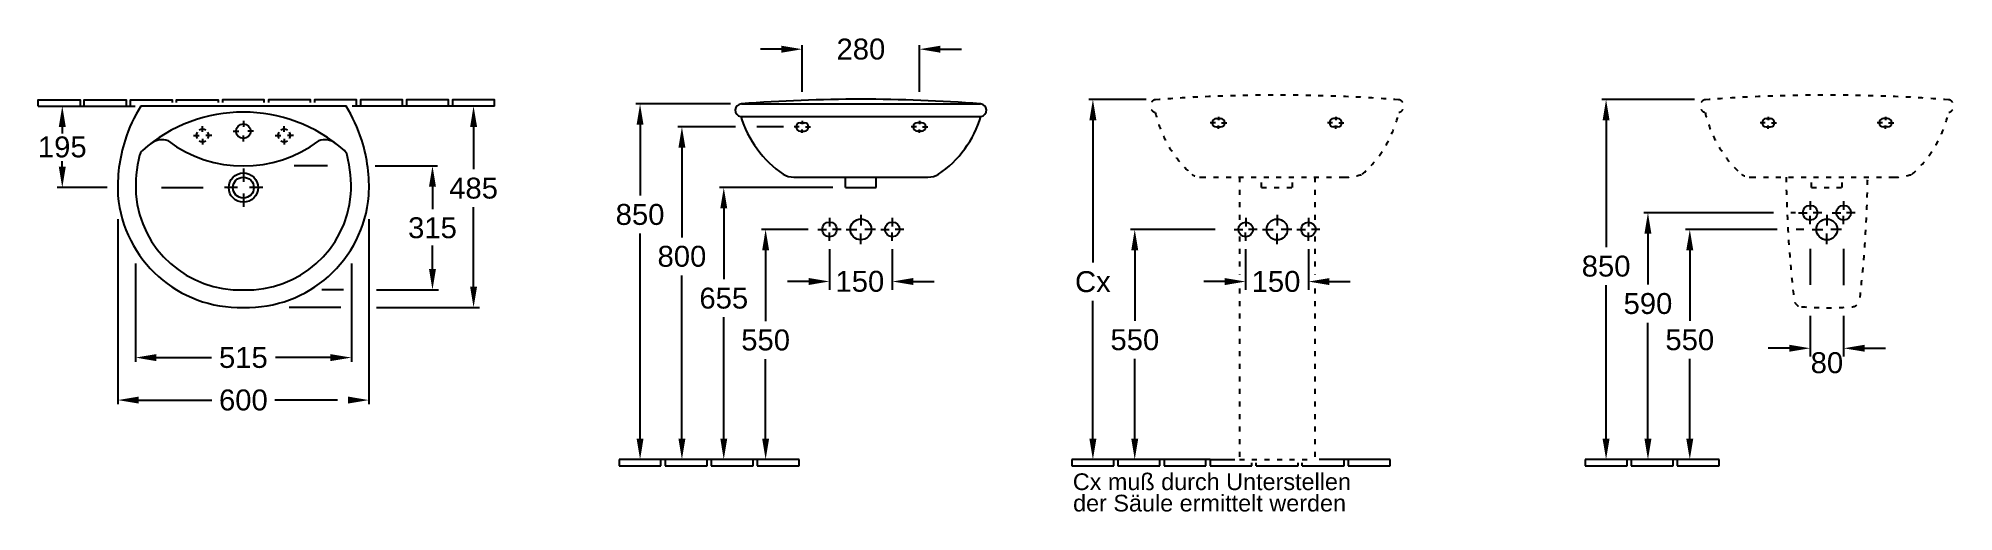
# Model space of a CAD drawing. Extents: x 319 to 4895, y 473 to 1604.
import ezdxf
from ezdxf.enums import TextEntityAlignment as Align

# ---------------------------------------------------------------- set-up
doc = ezdxf.new("R2010")
doc.units = 0
doc.linetypes.add('ACAD_ISO03W100', pattern=[30, 12, -18])
for name, color, linetype in [('DRAUF', 6, 'CONTINUOUS'), ('DRAUF_Abfluss', 7, 'CONTINUOUS'), ('DRAUF_Bemassung', 7, 'CONTINUOUS'), ('DRAUF_Fliesen', 2, 'CONTINUOUS'), ('DRAUF_Hahnloch', 7, 'CONTINUOUS'), ('FRONT', 6, 'CONTINUOUS'), ('FRONT_Abfluss', 7, 'CONTINUOUS'), ('FRONT_Befestigung', 7, 'CONTINUOUS'), ('FRONT_Bemassung', 7, 'CONTINUOUS'), ('FRONT_Fliesen', 2, 'CONTINUOUS'), ('INST1', 4, 'CONTINUOUS'), ('INST1_Abfluss', 7, 'CONTINUOUS'), ('INST1_Befestigung', 7, 'CONTINUOUS'), ('INST1_Bemassung', 7, 'CONTINUOUS'), ('INST1_Fliesen', 2, 'CONTINUOUS'), ('INST1_Text_Deu', 7, 'CONTINUOUS'), ('INST2', 4, 'CONTINUOUS'), ('INST2_Abfluss', 7, 'CONTINUOUS'), ('INST2_Befestigung', 7, 'CONTINUOUS'), ('INST2_Bemassung', 7, 'CONTINUOUS'), ('INST2_Fliesen', 2, 'CONTINUOUS')]:
    doc.layers.add(name, color=color, linetype=linetype)
doc.styles.get("Standard").update_dxf_attribs({"font": 'ARIAL.TTF'})

msp = doc.modelspace()

# ---------------------------------------------------------------- linework, layer by layer
at = {"layer": 'DRAUF'}
msp.add_lwpolyline([(563.3, 1442.1, 0.060911), (525.8, 1360.5, 0.090628), (508.8, 1228.5, 0.397962), (808.5, 960.8, 0.397962), (1108.3, 1228.5, 0.090628), (1091.3, 1360.5, 0.060911), (1053.8, 1442.1)], format="xyb", close=True, dxfattribs=at)
at = {"layer": 'DRAUF', "color": 1, "linetype": 'Continuous'}
msp.add_circle((808.5, 1247.1), 35, dxfattribs=at)
at = {"layer": 'DRAUF', "color": 5, "linetype": 'Continuous'}
for centre, radius, start, end in [((808.5, 1064.9), 362.7, 48.3101, 131.6899), ((582.1, 1319.2), 22.2, 131.6899, 166.3298), ((1035, 1319.2), 22.2, 13.6702, 48.3101), ((880.1, 1246.7), 328.9, 166.3298, 182.7174), ((737, 1246.7), 328.9, 357.2826, 13.6702)]:
    msp.add_arc(centre, radius, start, end, dxfattribs=at)
at = {"layer": 'DRAUF', "color": 4}
for centre, radius, start, end in [((613.6, 1319.5), 42, 69.1683, 127.2864), ((808.5, 1600.6), 301.6, 233.3387, 306.6613), ((1003.5, 1319.5), 42, 52.7136, 110.8317)]:
    msp.add_arc(centre, radius, start, end, dxfattribs=at)
at = {"layer": 'DRAUF', "color": 5}
for centre, start, end in [((800.1, 1252.1), 184.8228, 271.9329), ((817, 1252.1), 268.0671, 355.1772)]:
    msp.add_arc(centre, 249.4, start, end, dxfattribs=at)
at = {"layer": 'DRAUF_Abfluss', "color": 1, "linetype": 'Continuous'}
for p, q in [((808.5, 1292.6), (808.5, 1260.9)), ((794.7, 1247.1), (763.1, 1247.1)), ((854.7, 1247.1), (823.1, 1247.1)), ((808.5, 1233.3), (808.5, 1201.6))]:
    msp.add_line(p, q, dxfattribs=at)
at = {"layer": 'DRAUF_Abfluss', "color": 4, "linetype": 'Continuous'}
msp.add_circle((808.5, 1247.1), 25, dxfattribs=at)
at = {"layer": 'DRAUF_Bemassung'}
for p, q in [((375.8, 1392.1), (375.8, 1376.4)), ((1358.5, 1392.1), (1358.5, 1291.1)), ((375.8, 1297.1), (375.8, 1310.2)), ((1009.9, 1299.1), (929.9, 1299.1)), ((1123.5, 1299.1), (1272.4, 1299.1)), ((482.9, 1247.1), (363.7, 1247.1)), ((612.9, 1247.1), (712.7, 1247.1)), ((1260.3, 1249.1), (1260.3, 1195.6)), ((1358.5, 1010.7), (1358.5, 1200.1)), ((508.5, 1171.6), (508.5, 729.3)), ((1108.5, 1171.6), (1108.5, 729.3)), ((1260.3, 1052.8), (1260.3, 1108.6)), ((550.5, 1065.7), (550.5, 830.9)), ((1066.5, 1065.7), (1066.5, 830.9)), ((1047.6, 1002.8), (996.2, 1002.8)), ((1126.7, 1002.8), (1274.6, 1002.8)), ((1041, 960.7), (917.9, 960.7)), ((1126.7, 960.7), (1372.8, 960.7)), ((600.5, 840.9), (732.1, 840.9)), ((1016.5, 840.9), (885, 840.9)), ((558.5, 739.3), (733.4, 739.3)), ((1033.5, 739.3), (883.7, 739.3))]:
    msp.add_line(p, q, dxfattribs=at)
for points in [[(367.5, 1392.1), (384.1, 1392.1), (375.8, 1442.1)], [(1350.2, 1392.1), (1366.9, 1392.1), (1358.5, 1442.1)], [(367.5, 1297.1), (384.1, 1297.1), (375.8, 1247.1)], [(1252, 1249.1), (1268.7, 1249.1), (1260.3, 1299.1)], [(1252, 1052.8), (1268.7, 1052.8), (1260.3, 1002.8)], [(1350.2, 1010.7), (1366.9, 1010.7), (1358.5, 960.7)], [(600.5, 849.2), (600.5, 832.5), (550.5, 840.9)], [(1016.5, 849.2), (1016.5, 832.5), (1066.5, 840.9)], [(558.5, 747.7), (558.5, 731), (508.5, 739.3)], [(1058.5, 747.7), (1058.5, 731), (1108.5, 739.3)]]:
    msp.add_solid(points, dxfattribs=at)
at = {"layer": 'DRAUF_Fliesen'}
for p, q in [((318.5, 1442.1), (418.5, 1442.1)), ((418.5, 1442.1), (428.5, 1442.1)), ((428.5, 1442.1), (528.5, 1442.1)), ((528.5, 1442.1), (538.5, 1442.1)), ((538.5, 1442.1), (550.1, 1442.1)), ((1078.5, 1442.1), (1068.5, 1442.1)), ((1088.5, 1442.1), (1078.5, 1442.1)), ((1188.5, 1442.1), (1088.5, 1442.1)), ((1198.5, 1442.1), (1188.5, 1442.1)), ((1298.5, 1442.1), (1198.5, 1442.1)), ((1308.5, 1442.1), (1298.5, 1442.1)), ((1408.5, 1442.1), (1308.5, 1442.1))]:
    msp.add_line(p, q, dxfattribs=at)
for points in [[(318.5, 1442.1), (318.5, 1457.1), (418.5, 1457.1), (418.5, 1442.1)], [(428.5, 1442.1), (428.5, 1457.1), (528.5, 1457.1), (528.5, 1442.1)], [(538.5, 1442.1), (538.5, 1457.1), (638.5, 1457.1), (638.5, 1450.2)], [(648.5, 1450.2), (648.5, 1457.1), (748.5, 1457.1), (748.5, 1450.2)], [(858.5, 1450.2), (858.5, 1457.1), (758.5, 1457.1), (758.5, 1450.2)], [(968.5, 1450.2), (968.5, 1457.1), (868.5, 1457.1), (868.5, 1450.2)], [(1078.5, 1442.1), (1078.5, 1457.1), (978.5, 1457.1), (978.5, 1450.2)], [(1188.5, 1442.1), (1188.5, 1457.1), (1088.5, 1457.1), (1088.5, 1442.1)], [(1298.5, 1442.1), (1298.5, 1457.1), (1198.5, 1457.1), (1198.5, 1442.1)], [(1408.5, 1442.1), (1408.5, 1457.1), (1308.5, 1457.1), (1308.5, 1442.1)]]:
    msp.add_lwpolyline(points, dxfattribs=at)
at = {"layer": 'DRAUF_Hahnloch', "color": 1, "linetype": 'Continuous'}
for p, q in [((711, 1380.2), (711, 1393.9)), ((784.2, 1382), (797.9, 1382)), ((808.5, 1406.4), (808.5, 1392.7)), ((832.9, 1382), (819.2, 1382)), ((906.1, 1380.2), (906.1, 1393.9)), ((689.1, 1372), (702.9, 1372)), ((711, 1363.9), (711, 1350.2)), ((732.9, 1372), (719.1, 1372)), ((808.5, 1357.7), (808.5, 1371.4)), ((884.2, 1372), (897.9, 1372)), ((906.1, 1363.9), (906.1, 1350.2)), ((927.9, 1372), (914.2, 1372))]:
    msp.add_line(p, q, dxfattribs=at)
at = {"layer": 'DRAUF_Hahnloch', "color": 2, "linetype": 'Continuous'}
msp.add_circle((808.5, 1382), 17.5, dxfattribs=at)
at = {"layer": 'DRAUF_Hahnloch', "color": 7, "linetype": 'Continuous'}
for centre, start, end in [((711, 1372), 148.745, 211.255), ((711, 1372), 58.745, 121.255), ((711, 1372), 328.745, 31.255), ((906.1, 1372), 148.745, 211.255), ((906.1, 1372), 58.745, 121.255), ((906.1, 1372), 328.745, 31.255), ((711, 1372), 238.745, 301.255), ((906.1, 1372), 238.745, 301.255)]:
    msp.add_arc(centre, 15, start, end, dxfattribs=at)
at = {"layer": 'FRONT'}
for p, q in [((1998.3, 1447.3), (2569.5, 1447.3)), ((1997.2, 1417.3), (2570.5, 1417.3)), ((2123.6, 1272.3), (2444.2, 1272.3))]:
    msp.add_line(p, q, dxfattribs=at)
at = {"layer": 'FRONT', "color": 4}
for p, q in [((2247.1, 1247.3), (2247.1, 1272.3)), ((2247.1, 1247.3), (2320.7, 1247.3)), ((2320.7, 1247.3), (2320.7, 1272.3))]:
    msp.add_line(p, q, dxfattribs=at)
at = {"layer": 'FRONT'}
for centre, radius, start, end in [((1998.9, 1432.3), 15.1, 92.3467, 263.6586), ((2568.9, 1432.3), 15.1, 276.3414, 87.6533), ((2241.6, 1490.1), 255, 196.5861, 235.8356), ((2326.2, 1490.1), 255, 304.1644, 343.4139), ((2123.6, 1322.3), 50, 239.7212, 270), ((2444.2, 1322.3), 50, 270, 300.2788)]:
    msp.add_arc(centre, radius, start, end, dxfattribs=at)
at = {"layer": 'FRONT', "color": 3}
msp.add_arc((2283.9, -2224.1), 3682.5, 85.5519, 94.4481, dxfattribs=at)
at = {"layer": 'FRONT_Abfluss', "color": 1, "linetype": 'Continuous'}
for p, q in [((2181.4, 1147.3), (2201.8, 1147.4)), ((2208.9, 1174.8), (2208.9, 1154.5)), ((2236.4, 1147.3), (2216, 1147.3)), ((2248.9, 1147.3), (2274.3, 1147.3)), ((2283.9, 1182.3), (2283.9, 1156.9)), ((2318.9, 1147.3), (2293.4, 1147.3)), ((2331.4, 1147.3), (2351.8, 1147.3)), ((2358.9, 1174.8), (2358.9, 1154.5)), ((2386.4, 1147.3), (2366, 1147.4)), ((2208.9, 1119.8), (2208.9, 1140.2)), ((2283.9, 1112.3), (2283.9, 1137.8)), ((2358.9, 1119.8), (2358.9, 1140.2))]:
    msp.add_line(p, q, dxfattribs=at)
at = {"layer": 'FRONT_Abfluss', "color": 2, "linetype": 'Continuous'}
for centre in [(2208.9, 1147.3), (2358.9, 1147.3)]:
    msp.add_circle(centre, 17.5, dxfattribs=at)
at = {"layer": 'FRONT_Abfluss', "color": 4, "linetype": 'Continuous'}
msp.add_circle((2283.9, 1147.3), 25, dxfattribs=at)
at = {"layer": 'FRONT_Befestigung', "color": 1, "linetype": 'Continuous'}
for p, q in [((2136.5, 1392.3), (2124.2, 1392.3)), ((2143.9, 1406.7), (2143.9, 1398.7)), ((2143.9, 1378), (2143.9, 1385.9)), ((2151.3, 1392.3), (2163.6, 1392.3)), ((2416.5, 1392.3), (2404.2, 1392.3)), ((2423.9, 1406.7), (2423.9, 1398.7)), ((2423.9, 1378), (2423.9, 1385.9)), ((2431.3, 1392.3), (2443.6, 1392.3))]:
    msp.add_line(p, q, dxfattribs=at)
at = {"layer": 'FRONT_Befestigung', "color": 7, "linetype": 'Continuous'}
for p, q in [((2138.9, 1402.3), (2148.9, 1402.3)), ((2138.9, 1382.3), (2148.9, 1382.3)), ((2428.9, 1402.3), (2418.9, 1402.3)), ((2428.9, 1382.3), (2418.9, 1382.3))]:
    msp.add_line(p, q, dxfattribs=at)
for centre, start, end in [((2138.9, 1392.3), 90, 270), ((2148.9, 1392.3), 270, 90), ((2418.9, 1392.3), 90, 270), ((2428.9, 1392.3), 270, 90)]:
    msp.add_arc(centre, 10, start, end, dxfattribs=at)
at = {"layer": 'FRONT_Bemassung'}
for p, q in [((2093.9, 1578), (2043.9, 1578)), ((2143.9, 1475.8), (2143.9, 1588)), ((2423.9, 1475.8), (2423.9, 1588)), ((2473.9, 1578), (2523.9, 1578)), ((1972.2, 1447.3), (1746.3, 1447.3)), ((1756.3, 1397.3), (1756.3, 1228.2)), ((1984.1, 1392.3), (1846.3, 1392.3)), ((2098.8, 1392.3), (2035.4, 1392.3)), ((1856.3, 1342.3), (1856.3, 1128.2)), ((2216.8, 1247.3), (1946.3, 1247.3)), ((1956.3, 1197.3), (1956.3, 1028.2)), ((2157.8, 1147.3), (2046.3, 1147.3)), ((1756.3, 647.3), (1756.3, 1137.2)), ((2208.9, 1100.3), (2208.9, 1002.8)), ((2358.9, 1100), (2358.9, 1002.8)), ((2056.3, 1097.3), (2056.3, 928.2)), ((1856.3, 647.3), (1856.3, 1037.2)), ((2158.9, 1022.8), (2108.9, 1022.8)), ((2408.9, 1022.8), (2458.9, 1022.8)), ((1956.3, 647.3), (1956.3, 937.2)), ((2056.3, 647.3), (2056.3, 837.2))]:
    msp.add_line(p, q, dxfattribs=at)
for points in [[(2093.9, 1586.3), (2093.9, 1569.6), (2143.9, 1578)], [(2473.9, 1586.3), (2473.9, 1569.6), (2423.9, 1578)], [(1748, 1397.3), (1764.6, 1397.3), (1756.3, 1447.3)], [(1848, 1342.3), (1864.6, 1342.3), (1856.3, 1392.3)], [(1948, 1197.3), (1964.6, 1197.3), (1956.3, 1247.3)], [(2048, 1097.3), (2064.6, 1097.3), (2056.3, 1147.3)], [(2158.9, 1031.1), (2158.9, 1014.4), (2208.9, 1022.8)], [(2408.9, 1031.1), (2408.9, 1014.4), (2358.9, 1022.8)], [(1748, 647.3), (1764.6, 647.3), (1756.3, 597.3)], [(1848, 647.3), (1864.6, 647.3), (1856.3, 597.3)], [(1948, 647.3), (1964.6, 647.3), (1956.3, 597.3)], [(2048, 647.3), (2064.6, 647.3), (2056.3, 597.3)]]:
    msp.add_solid(points, dxfattribs=at)
at = {"layer": 'FRONT_Fliesen'}
for p, q in [((1806.3, 597.3), (1706.3, 597.3)), ((1706.3, 597.3), (1706.3, 582.3)), ((1816.3, 597.3), (1806.3, 597.3)), ((1806.3, 582.3), (1806.3, 597.3)), ((1916.3, 597.3), (1816.3, 597.3)), ((1816.3, 597.3), (1816.3, 582.3)), ((1926.3, 597.3), (1916.3, 597.3)), ((1916.3, 582.3), (1916.3, 597.3)), ((2026.3, 597.3), (1926.3, 597.3)), ((1926.3, 597.3), (1926.3, 582.3)), ((2026.3, 582.3), (2026.3, 597.3)), ((2036.3, 597.3), (2026.3, 597.3)), ((2136.3, 597.3), (2036.3, 597.3)), ((2036.3, 597.3), (2036.3, 582.3)), ((2136.3, 582.3), (2136.3, 597.3)), ((1706.3, 582.3), (1806.3, 582.3)), ((1816.3, 582.3), (1916.3, 582.3)), ((1926.3, 582.3), (2026.3, 582.3)), ((2036.3, 582.3), (2136.3, 582.3))]:
    msp.add_line(p, q, dxfattribs=at)
at = {"layer": 'INST1', "color": 4, "linetype": 'ACAD_ISO03W100'}
for p, q in [((3096.4, 1272.1), (3438.5, 1272.1)), ((3188.3, 1272.1), (3188.3, 1163.7)), ((3241.4, 1247.1), (3241.4, 1272.1)), ((3241.4, 1247.1), (3315.1, 1247.1)), ((3315.1, 1247.1), (3315.1, 1272.1)), ((3368.3, 1272.1), (3368.3, 1163.7)), ((3188.3, 1130.6), (3188.3, 1039.1)), ((3368.3, 1130.6), (3368.3, 1039.1)), ((3188.3, 1006), (3188.3, 597.1)), ((3368.3, 1006), (3368.3, 597.1)), ((3188.2, 597.1), (3368.2, 597.1))]:
    msp.add_line(p, q, dxfattribs=at)
for centre, major_axis, start_param, end_param in [((3278.3, -3614.5), (0, 5082.7), -0.066076, 0.066076), ((2988.6, 1442.1), (0, 15.1), 0.040957, 3.030914), ((3219.6, 1502.1), (0, 279.1), 1.842653, 2.497076), ((3336.9, 1502.1), (0, 279.1), 3.78611, 4.440533), ((3567.9, 1442.1), (0, 15.1), 3.252271, 6.242228), ((3096.4, 1322.1), (0, 50), 2.613127, 2.800262), ((3096.4, 1322.1), (0, 50), 3.061446, 3.141593), ((3438.8, 1457.9), (0, 185.8), 3.139839, 3.413386)]:
    msp.add_ellipse(centre, major_axis=major_axis, ratio=0.8648, start_param=start_param, end_param=end_param, dxfattribs=at)
at = {"layer": 'INST1_Abfluss', "color": 1, "linetype": 'Continuous'}
for p, q in [((3175.8, 1147.1), (3196.1, 1147.2)), ((3203.3, 1174.6), (3203.3, 1154.2)), ((3230.8, 1147.1), (3210.4, 1147.1)), ((3243.3, 1147.1), (3268.7, 1147.1)), ((3278.3, 1182.1), (3278.3, 1156.7)), ((3313.3, 1147.1), (3287.8, 1147.1)), ((3325.8, 1147.1), (3346.1, 1147.1)), ((3353.3, 1174.6), (3353.2, 1154.2)), ((3380.8, 1147.1), (3360.4, 1147.2)), ((3203.3, 1119.6), (3203.2, 1140)), ((3278.3, 1112.1), (3278.3, 1137.6)), ((3353.3, 1119.6), (3353.3, 1140))]:
    msp.add_line(p, q, dxfattribs=at)
at = {"layer": 'INST1_Abfluss', "color": 2, "linetype": 'Continuous'}
for centre in [(3203.3, 1147.1), (3353.3, 1147.1)]:
    msp.add_circle(centre, 17.5, dxfattribs=at)
at = {"layer": 'INST1_Abfluss', "color": 4, "linetype": 'Continuous'}
msp.add_circle((3278.3, 1147.1), 25, dxfattribs=at)
at = {"layer": 'INST1_Befestigung', "color": 1, "linetype": 'Continuous'}
for p, q in [((3130.8, 1402.1), (3118.5, 1402.1)), ((3133.3, 1392.1), (3143.3, 1392.1)), ((3138.3, 1416.5), (3138.3, 1408.5)), ((3138.3, 1387.8), (3138.3, 1395.7)), ((3145.7, 1402.1), (3158, 1402.1)), ((3410.8, 1402.1), (3398.5, 1402.1)), ((3418.3, 1416.5), (3418.3, 1408.5)), ((3418.3, 1387.8), (3418.3, 1395.7)), ((3425.7, 1402.1), (3438, 1402.1))]:
    msp.add_line(p, q, dxfattribs=at)
at = {"layer": 'INST1_Befestigung', "color": 7, "linetype": 'Continuous'}
for p, q in [((3133.3, 1412.1), (3143.3, 1412.1)), ((3423.3, 1412.1), (3413.3, 1412.1)), ((3423.3, 1392.1), (3413.3, 1392.1))]:
    msp.add_line(p, q, dxfattribs=at)
for centre, start, end in [((3133.3, 1402.1), 90, 270), ((3143.3, 1402.1), 270, 90), ((3413.3, 1402.1), 90, 270), ((3423.3, 1402.1), 270, 90)]:
    msp.add_arc(centre, 10, start, end, dxfattribs=at)
at = {"layer": 'INST1_Bemassung'}
for p, q in [((2965.5, 1457.9), (2828.8, 1457.9)), ((2838.2, 1407.9), (2838.2, 1068)), ((3130.3, 1147.1), (2928.2, 1147.1)), ((2938.2, 1097.1), (2938.2, 928.8)), ((2838.2, 647.1), (2838.2, 976.3)), ((2938.2, 647.1), (2938.2, 837.8))]:
    msp.add_line(p, q, dxfattribs=at)
at = {"layer": 'INST1_Bemassung', "linetype": 'ByBlock'}
for p, q in [((3203.2, 1100.1), (3203.2, 1002.6)), ((3353.3, 1099.8), (3353.3, 1002.6)), ((3153.2, 1022.6), (3103.2, 1022.6)), ((3403.3, 1022.6), (3453.3, 1022.6))]:
    msp.add_line(p, q, dxfattribs=at)
at = {"layer": 'INST1_Bemassung'}
for points in [[(2829.9, 1407.9), (2846.6, 1407.9), (2838.2, 1457.9)], [(2929.9, 1097.1), (2946.6, 1097.1), (2938.2, 1147.1)], [(2829.9, 647.1), (2846.6, 647.1), (2838.2, 597.1)], [(2929.9, 647.1), (2946.6, 647.1), (2938.2, 597.1)]]:
    msp.add_solid(points, dxfattribs=at)
at = {"layer": 'INST1_Bemassung', "linetype": 'ByBlock'}
for points in [[(3153.2, 1030.9), (3153.2, 1014.2), (3203.2, 1022.6)], [(3403.3, 1030.9), (3403.3, 1014.2), (3353.3, 1022.6)]]:
    msp.add_solid(points, dxfattribs=at)
at = {"layer": 'INST1_Fliesen'}
for p, q in [((2888.2, 597.1), (2788.2, 597.1)), ((2788.2, 597.1), (2788.2, 582.1)), ((2888.2, 582.1), (2888.2, 597.1)), ((2898.2, 597.1), (2888.2, 597.1)), ((2998.2, 597.1), (2898.2, 597.1)), ((2898.2, 597.1), (2898.2, 582.1)), ((2998.2, 582.1), (2998.2, 597.1)), ((3008.2, 597.1), (2998.2, 597.1)), ((3108.2, 597.1), (3008.2, 597.1)), ((3008.2, 597.1), (3008.2, 582.1)), ((3108.2, 582.1), (3108.2, 597.1)), ((3118.3, 597.1), (3108.2, 597.1)), ((3118.3, 597.1), (3118.3, 582.1)), ((3118.3, 597.1), (3177.3, 597.1)), ((3438.3, 597.1), (3379.2, 597.1)), ((3438.3, 582.1), (3438.3, 597.1)), ((3448.3, 597.1), (3438.3, 597.1)), ((3548.3, 597.1), (3448.3, 597.1)), ((3448.3, 597.1), (3448.3, 582.1)), ((3548.3, 582.1), (3548.3, 597.1)), ((2788.2, 582.1), (2888.2, 582.1)), ((2898.2, 582.1), (2998.2, 582.1)), ((3008.2, 582.1), (3108.2, 582.1)), ((3118.3, 582.1), (3218.3, 582.1)), ((3218.3, 582.1), (3218.3, 589)), ((3228.3, 582.1), (3228.3, 589)), ((3228.3, 582.1), (3328.3, 582.1)), ((3328.3, 582.1), (3328.3, 589)), ((3338.3, 582.1), (3338.3, 589)), ((3338.3, 582.1), (3438.3, 582.1)), ((3448.3, 582.1), (3548.3, 582.1))]:
    msp.add_line(p, q, dxfattribs=at)
at = {"layer": 'INST2', "color": 4, "linetype": 'ACAD_ISO03W100'}
for p, q in [((4410.1, 1272.1), (4752.2, 1272.1)), ((4555.2, 1247.1), (4555.2, 1272.1)), ((4555.2, 1247.1), (4628.8, 1247.1)), ((4628.8, 1247.1), (4628.8, 1272.1))]:
    msp.add_line(p, q, dxfattribs=at)
for centre, radius, start, end in [((7325.4, 1308.6), 2831.2, 180.7373, 186.5723), ((1858.5, 1308.6), 2831.2, 353.4277, 359.2627), ((4532.5, 981.8), 19.4, 208.1528, 266.621), ((4592, 1750.5), 790.4, 265.6038, 274.3962), ((4651.4, 981.8), 19.4, 273.379, 331.8472)]:
    msp.add_arc(centre, radius, start, end, dxfattribs=at)
for centre, major_axis, start_param, end_param in [((4592, -3614.5), (0, 5082.7), -0.066076, 0.066076), ((4302.3, 1442.1), (0, 15.1), 0.040957, 3.030914), ((4533.4, 1502.1), (0, 279.1), 1.842653, 2.497076), ((4650.6, 1502.1), (0, 279.1), 3.78611, 4.440533), ((4881.7, 1442.1), (0, 15.1), 3.252271, 6.242228), ((4410.1, 1322.1), (0, 50), 2.613127, 2.800262), ((4410.1, 1322.1), (0, 50), 3.061446, 3.141593), ((4752.5, 1457.9), (0, 185.8), 3.139839, 3.413386)]:
    msp.add_ellipse(centre, major_axis=major_axis, ratio=0.8648, start_param=start_param, end_param=end_param, dxfattribs=at)
at = {"layer": 'INST2_Abfluss', "color": 1, "linetype": 'Continuous'}
for p, q in [((4552, 1214.6), (4552, 1194.2)), ((4632, 1214.6), (4631.9, 1194.2)), ((4524.5, 1187.1), (4544.9, 1187.2)), ((4552, 1159.6), (4551.9, 1180)), ((4557, 1147.1), (4582.4, 1147.1)), ((4579.5, 1187.1), (4559.1, 1187.1)), ((4592, 1182.1), (4592, 1156.7)), ((4627, 1147.1), (4601.5, 1147.1)), ((4604.5, 1187.1), (4624.9, 1187.1)), ((4632, 1159.6), (4632, 1180)), ((4659.5, 1187.1), (4639.1, 1187.2)), ((4592, 1112.1), (4592, 1137.6))]:
    msp.add_line(p, q, dxfattribs=at)
at = {"layer": 'INST2_Abfluss', "color": 2, "linetype": 'Continuous'}
for centre in [(4552, 1187.1), (4632, 1187.1)]:
    msp.add_circle(centre, 17.5, dxfattribs=at)
at = {"layer": 'INST2_Abfluss', "color": 4, "linetype": 'Continuous'}
msp.add_circle((4592, 1147.1), 25, dxfattribs=at)
at = {"layer": 'INST2_Befestigung', "color": 1, "linetype": 'Continuous'}
for p, q in [((4444.5, 1402.1), (4432.3, 1402.1)), ((4444.5, 1402.1), (4432.3, 1402.1)), ((4452, 1416.5), (4452, 1408.5)), ((4452, 1416.5), (4452, 1408.5)), ((4452, 1387.8), (4452, 1395.7)), ((4452, 1387.8), (4452, 1395.7)), ((4459.4, 1402.1), (4471.7, 1402.1)), ((4459.4, 1402.1), (4471.7, 1402.1)), ((4724.5, 1402.1), (4712.3, 1402.1)), ((4724.5, 1402.1), (4712.3, 1402.1)), ((4732, 1416.5), (4732, 1408.5)), ((4732, 1416.5), (4732, 1408.5)), ((4732, 1387.8), (4732, 1395.7)), ((4732, 1387.8), (4732, 1395.7)), ((4739.4, 1402.1), (4751.7, 1402.1)), ((4739.4, 1402.1), (4751.7, 1402.1))]:
    msp.add_line(p, q, dxfattribs=at)
at = {"layer": 'INST2_Befestigung', "color": 7, "linetype": 'Continuous'}
for p, q in [((4447, 1412.1), (4457, 1412.1)), ((4447, 1412.1), (4457, 1412.1)), ((4447, 1392.1), (4457, 1392.1)), ((4447, 1392.1), (4457, 1392.1)), ((4737, 1412.1), (4727, 1412.1)), ((4737, 1412.1), (4727, 1412.1)), ((4737, 1392.1), (4727, 1392.1)), ((4737, 1392.1), (4727, 1392.1))]:
    msp.add_line(p, q, dxfattribs=at)
for centre, start, end in [((4447, 1402.1), 90, 270), ((4447, 1402.1), 90, 270), ((4457, 1402.1), 270, 90), ((4457, 1402.1), 270, 90), ((4727, 1402.1), 90, 270), ((4727, 1402.1), 90, 270), ((4737, 1402.1), 270, 90), ((4737, 1402.1), 270, 90)]:
    msp.add_arc(centre, 10, start, end, dxfattribs=at)
at = {"layer": 'INST2_Bemassung'}
for p, q in [((4275.4, 1457.7), (4054.4, 1457.7)), ((4064.4, 1407.7), (4064.4, 1104.8)), ((4464.7, 1186.9), (4154.4, 1186.9)), ((4473, 1147.1), (4254.4, 1147.1)), ((4516.8, 1187.1), (4506, 1187.1)), ((4537, 1147.1), (4518.8, 1147.1)), ((4164.4, 1136.9), (4164.4, 1015.4)), ((4552, 1100.5), (4552, 1014.9)), ((4632, 1101.2), (4632, 1014.2)), ((4264.4, 1097.1), (4264.4, 928.8)), ((4064.4, 647.1), (4064.4, 1013.7)), ((4164.4, 647.1), (4164.4, 924.3)), ((4551.9, 940.7), (4551.9, 843.2)), ((4632, 940.4), (4632, 843.2)), ((4264.4, 647.1), (4264.4, 837.7)), ((4501.9, 863.2), (4451.9, 863.2)), ((4682, 863.2), (4732, 863.2))]:
    msp.add_line(p, q, dxfattribs=at)
for points in [[(4056, 1407.7), (4072.7, 1407.7), (4064.4, 1457.7)], [(4156, 1136.9), (4172.7, 1136.9), (4164.4, 1186.9)], [(4256, 1097.1), (4272.7, 1097.1), (4264.4, 1147.1)], [(4501.9, 871.5), (4501.9, 854.9), (4551.9, 863.2)], [(4682, 871.5), (4682, 854.9), (4632, 863.2)], [(4056, 647.1), (4072.7, 647.1), (4064.4, 597.1)], [(4156, 647.1), (4172.7, 647.1), (4164.4, 597.1)], [(4256, 647.1), (4272.7, 647.1), (4264.4, 597.1)]]:
    msp.add_solid(points, dxfattribs=at)
at = {"layer": 'INST2_Fliesen'}
for p, q in [((4114.4, 597.1), (4014.4, 597.1)), ((4014.4, 597.1), (4014.4, 582.1)), ((4124.4, 597.1), (4114.4, 597.1)), ((4114.4, 582.1), (4114.4, 597.1)), ((4224.4, 597.1), (4124.4, 597.1)), ((4124.4, 597.1), (4124.4, 582.1)), ((4234.4, 597.1), (4224.4, 597.1)), ((4224.4, 582.1), (4224.4, 597.1)), ((4334.4, 597.1), (4234.4, 597.1)), ((4234.4, 597.1), (4234.4, 582.1)), ((4334.4, 582.1), (4334.4, 597.1)), ((4014.4, 582.1), (4114.4, 582.1)), ((4124.4, 582.1), (4224.4, 582.1)), ((4234.4, 582.1), (4334.4, 582.1))]:
    msp.add_line(p, q, dxfattribs=at)

# ---------------------------------------------------------------- texts
at = {"layer": 'DRAUF_Bemassung', "char_height": 50, "attachment_point": 5}
for s, insert in [('195', (375.8, 1344.1)), ('485', (1358.5, 1245.6)), ('315', (1260.3, 1150.9)), ('515', (808.5, 840.9)), ('600', (808.5, 739.3))]:
    msp.add_mtext(s, dxfattribs=dict(at, insert=insert))
at = {"layer": 'FRONT_Bemassung'}
msp.add_text('150', height=50, dxfattribs=at).set_placement((2223.2, 998.2))
at = {"layer": 'FRONT_Bemassung', "char_height": 50, "attachment_point": 5}
for s, insert in [('\\A1;280', (2283.9, 1578)), ('\\A1;850', (1756.3, 1182.7)), ('800', (1856.3, 1082.7)), ('655', (1956.3, 982.7)), ('\\A1;550', (2056.3, 882.7))]:
    msp.add_mtext(s, dxfattribs=dict(at, insert=insert))
at = {"layer": 'INST1_Bemassung'}
for s, p in [('150', (3217.5, 998)), ('550', (2880.2, 858.7))]:
    msp.add_text(s, height=50, dxfattribs=at).set_placement(p)
at = {"layer": 'INST1_Bemassung', "insert": (2838.2, 1022.1), "char_height": 50, "attachment_point": 5}
msp.add_mtext('\\A1;Cx', dxfattribs=at)
at = {"layer": 'INST1_Text_Deu', "char_height": 40, "attachment_point": 1, "line_spacing_factor": 0.8}
for s, insert, width in [('\\A1;Cx muß durch Unterstellen', (2790.3, 564.2), 846.022), ('\\A1;der Säule ermittelt werden', (2790.9, 513.1), 845.429)]:
    msp.add_mtext(s, dxfattribs=dict(at, insert=insert, width=width))
at = {"layer": 'INST2_Bemassung'}
msp.add_text('80', height=50, dxfattribs=at).set_placement((4592, 828.7), align=Align.MIDDLE_CENTER)
at = {"layer": 'INST2_Bemassung', "char_height": 50, "attachment_point": 5}
for s, insert in [('\\A1;850', (4064.4, 1059.2)), ('\\A1;590', (4164.4, 969.8)), ('\\A1;550', (4264.4, 883.3))]:
    msp.add_mtext(s, dxfattribs=dict(at, insert=insert))

doc.saveas('drawing.dxf')
